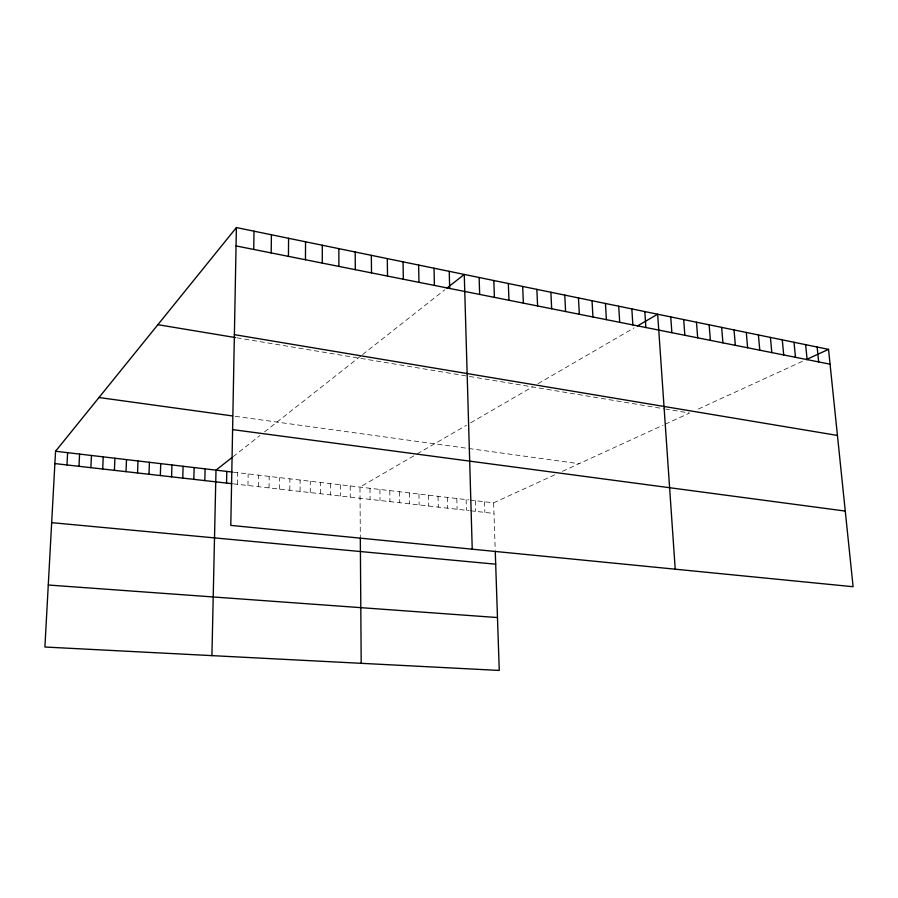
<?xml version="1.0" encoding="UTF-8"?>
<svg xmlns="http://www.w3.org/2000/svg" width="898" height="898" viewBox="0 0 898 898"><rect width="100%" height="100%" fill="white"/><g stroke="black" fill="none" stroke-linecap="round" stroke-linejoin="round"><path stroke-width="0.67" stroke-dasharray="4.49 3.37" d="M320.361 493.72L320.373 482.428M310.248 492.575L310.281 481.249M300.067 491.419L300.123 480.048M289.796 490.252L289.886 478.847M279.458 489.084L279.57 477.624M269.041 487.895L269.175 476.4M258.545 486.705L258.703 475.177M247.971 485.504L248.151 473.931M237.308 484.291L237.51 472.674M233.031 456.723L259.892 435.541M264.54 431.882L361.546 355.406M362.635 354.542L444.892 289.706M413.742 455.87L359.975 487.098L360.311 536.768M417.11 453.917L466.5 425.225M470.687 422.801L532.458 386.926M538.037 383.682L634.168 327.86M470.092 500.063L493.631 502.835L554.863 474.773M562.406 471.315L662.982 425.225M665.227 424.193L689.597 413.035L665.687 409.061M698.341 409.028L803.867 360.67M233.278 483.842L469.082 510.614M470.395 510.76L493.99 513.443M233.491 472.202L468.767 499.905M235.22 416.313L579.008 463.705M236.78 337.794L664.34 408.837M493.631 502.835L495.213 550.137M484.527 501.758L484.864 512.41M475.368 500.68L475.682 511.366M466.129 499.591L466.432 510.311M456.835 498.502L457.116 509.256M447.462 497.391L447.732 508.189M438.033 496.28L438.269 507.112M428.526 495.168L428.75 506.034M418.951 494.035L419.153 504.945M409.297 492.901L409.488 503.845M399.588 491.756L399.745 502.745M389.788 490.6L389.934 501.623M379.921 489.444L380.045 500.5M369.987 488.276L370.088 499.367M350.186 485.941L350.242 497.122M340.32 484.785L340.353 495.999M330.374 483.607L330.385 494.865"/><path stroke-width="1.35" d="M322.281 263.092L322.292 245.233M305.466 259.747L305.545 241.787M288.438 256.357L288.584 238.296M271.196 252.922L271.409 234.76M253.741 249.442L254.011 231.19M236.399 227.564L230.797 525.386L853.1 586.72L828.528 349.367L236.399 227.564L55.553 451.256L44.9 647.02L499.254 670.436L495.258 551.406M226.565 483.079L226.801 471.416M211.917 655.63L216.003 470.148L231.987 457.542M204.834 480.61L205.114 468.868M193.833 479.364L194.148 467.577M182.754 478.106L183.091 466.275M171.585 476.838L171.956 464.962M160.338 475.558L160.731 463.637M148.989 474.267L149.416 462.302M137.551 472.965L138 460.966M126.023 471.663L126.506 459.608M114.405 470.339L114.922 458.249M102.698 469.014L103.236 456.869M90.889 467.667L91.461 455.488M78.979 466.32L79.585 454.085M66.98 464.951L67.619 452.671M446.98 288.056L464.266 274.44L472.236 549.183M637.423 325.963L657.662 314.221L675.217 569.186M806.258 359.57L828.528 349.367M48.279 585.013L497.481 617.555M51.669 522.658L495.685 564.191M54.879 463.581L231.931 483.685M55.553 451.256L232.155 472.045M232.604 429.603L845.265 511.074M98.993 397.522L232.481 415.931M234.389 334.651L837.441 435.44M157.88 324.694L235.456 337.581M236.051 245.929L830.055 364.184M817.146 347.021L818.65 361.916M805.641 344.664L807.122 359.615M794.023 342.273L795.471 357.303M782.281 339.848L783.707 354.957M770.417 337.412L771.809 352.588M758.417 334.943L759.775 350.198M746.294 332.451L747.63 347.773M734.036 329.925L735.339 345.326M721.655 327.377L722.924 342.856M709.139 324.807L710.374 340.353M696.478 322.202L697.679 337.828M683.681 319.565L684.848 335.268M670.739 316.904L671.872 332.687M644.82 311.572L645.875 327.512M631.844 308.901L632.854 324.919M618.722 306.207L619.699 322.303M605.454 303.479L606.397 319.654M592.04 300.718L592.938 316.972M578.48 297.934L579.333 314.266M564.763 295.105L565.583 311.527M550.889 292.254L551.664 308.755M536.858 289.369L537.588 305.96M522.67 286.451L523.354 303.12M508.324 283.499L508.964 300.258M493.81 280.513L494.394 297.361M479.117 277.493L479.667 294.421M449.236 271.342L449.674 288.46M434.026 268.21L434.408 285.418M418.625 265.045L418.973 282.342M403.056 261.846L403.337 279.233M387.296 258.602L387.521 276.079M371.334 255.324L371.514 272.891M360.322 538.104L361.187 663.319M355.193 252.001L355.305 269.669M338.849 248.634L338.894 266.403"/></g></svg>
